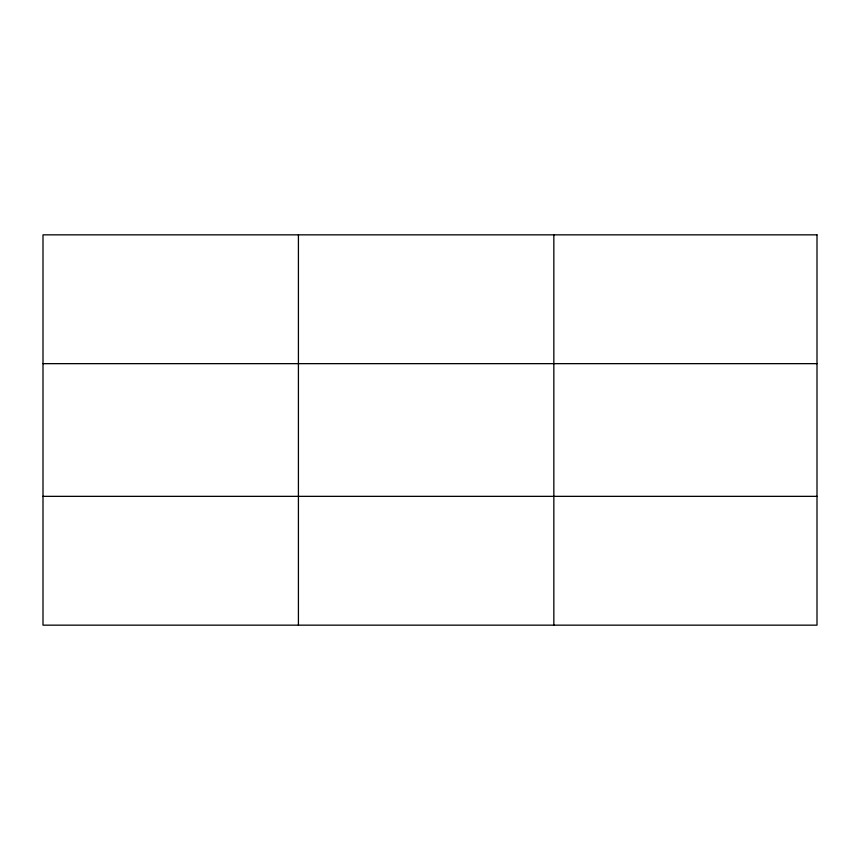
<?xml version="1.0" encoding="UTF-8"?>
<svg xmlns="http://www.w3.org/2000/svg" width="860" height="860" viewBox="0 0 860 860"><rect width="100%" height="100%" fill="white"/><g stroke="black" fill="none" stroke-linecap="round" stroke-linejoin="round"><path stroke-width="1.29" d="M298.42 625.155L298.42 234.845M553.84 625.155L553.84 234.845M43 363.651L817 363.651M43 496.349L817 496.349M817 234.845L817 625.155L43 625.155L43 234.845L817 234.845"/></g></svg>
